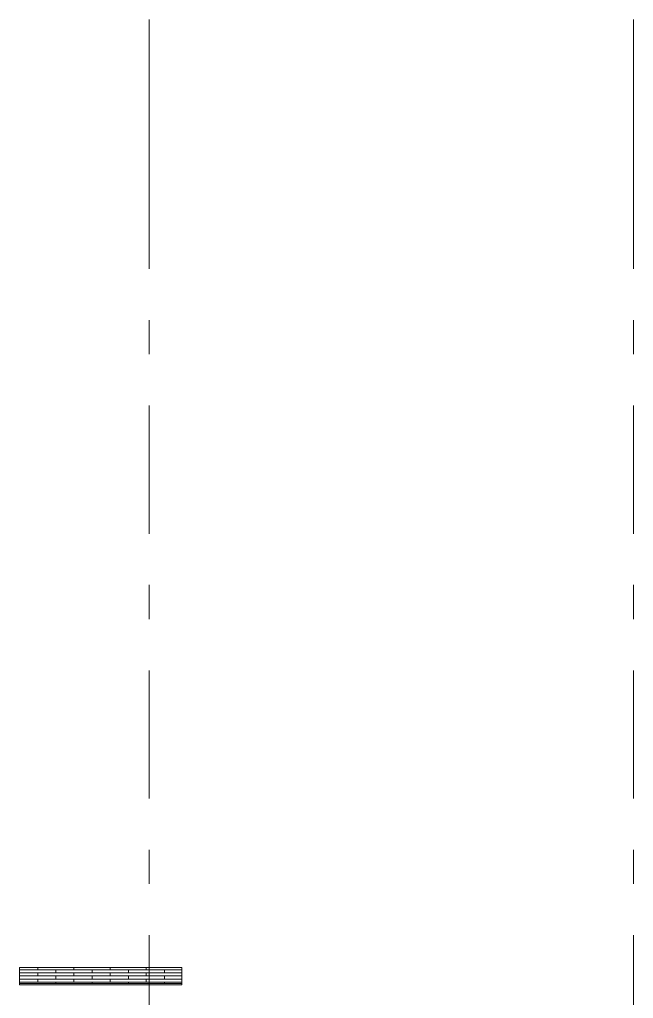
# Model space of a CAD drawing. Header units: millimetres. Extents: x 18162 to 7085488, y 72188 to 247925.
# Drawn here: x 4828369 to 4833440, y 134753 to 142837 of the extents above; entities that cross this region are included whole.
import ezdxf
from ezdxf.enums import TextEntityAlignment as Align

# ---------------------------------------------------------------- set-up
doc = ezdxf.new("R2010")
doc.units = ezdxf.units.MM
doc.header["$MEASUREMENT"] = 0
doc.linetypes.add('Double Dashed', pattern=[1093.611073, 529.166651, -211.666656, 141.111112, -211.666656])
doc.layers.add('Shell - Roof', color=7, linetype='Continuous')
doc.layers.add('Structural - Grid', color=7, linetype='Continuous')
doc.styles.add('GENERATED_STYLE_3', font='', dxfattribs={"width": 0.8})
doc.styles.get('GENERATED_STYLE_3').set_extended_font_data('ISOCPEUR MON')

# ---------------------------------------------------------------- blocks, each defined once
blk = doc.blocks.new('*X2052', base_point=(4860813, 82836.7))
at = {"layer": 'Shell - Roof', "color": 7, "linetype": 'Continuous', "lineweight": 13}
for p, q in [((4828519.2, 134990.6), (4828519.2, 135007.4)), ((4828816.2, 134990.6), (4828816.2, 135007.4)), ((4829117.7, 134990.6), (4829117.7, 135007.4)), ((4829414.7, 134990.6), (4829414.7, 135007.4)), ((4828369.2, 134990.6), (4828669.2, 134990.6)), ((4828369.2, 134964.7), (4828669.2, 134964.7)), ((4828369.2, 134964.7), (4828468.7, 134964.7)), ((4828369.2, 134938.7), (4828669.2, 134938.7)), ((4828369.2, 134912.7), (4828669.2, 134912.7)), ((4828369.2, 134912.7), (4828468.7, 134912.7)), ((4828468.7, 134964.7), (4828667.7, 134964.7)), ((4828468.7, 134912.7), (4828667.7, 134912.7)), ((4828519.2, 134938.7), (4828519.2, 134964.7)), ((4828519.2, 134886.7), (4828519.2, 134912.7)), ((4828669.2, 134964.7), (4828669.2, 134990.6)), ((4828669.2, 134990.6), (4828967.7, 134990.6)), ((4828669.2, 134964.7), (4828967.7, 134964.7)), ((4828669.2, 134912.7), (4828669.2, 134938.7)), ((4828669.2, 134938.7), (4828967.7, 134938.7)), ((4828669.2, 134912.7), (4828967.7, 134912.7)), ((4828816.2, 134938.7), (4828816.2, 134964.7)), ((4828816.2, 134886.7), (4828816.2, 134912.7)), ((4828967.7, 134990.6), (4829267.7, 134990.6)), ((4828967.7, 134964.7), (4828967.7, 134990.6)), ((4828967.7, 134964.7), (4829267.7, 134964.7)), ((4828967.7, 134964.7), (4829067.2, 134964.7)), ((4828967.7, 134938.7), (4829267.7, 134938.7)), ((4828967.7, 134912.7), (4828967.7, 134938.7)), ((4828967.7, 134912.7), (4829267.7, 134912.7)), ((4828967.7, 134912.7), (4829067.2, 134912.7)), ((4829067.2, 134964.7), (4829266.2, 134964.7)), ((4829067.2, 134912.7), (4829266.2, 134912.7)), ((4829117.7, 134938.7), (4829117.7, 134964.7)), ((4829117.7, 134886.7), (4829117.7, 134912.7)), ((4829267.7, 134964.7), (4829267.7, 134990.6)), ((4829267.7, 134990.6), (4829566.2, 134990.6)), ((4829267.7, 134964.7), (4829566.2, 134964.7)), ((4829267.7, 134912.7), (4829267.7, 134938.7)), ((4829267.7, 134938.7), (4829566.2, 134938.7)), ((4829267.7, 134912.7), (4829566.2, 134912.7)), ((4829414.7, 134938.7), (4829414.7, 134964.7)), ((4829414.7, 134886.7), (4829414.7, 134912.7)), ((4829566.2, 134990.6), (4829709.5, 134990.6)), ((4829566.2, 134964.7), (4829566.2, 134990.6)), ((4829566.2, 134964.7), (4829709.5, 134964.7)), ((4829566.2, 134964.7), (4829665.7, 134964.7)), ((4829566.2, 134938.7), (4829709.5, 134938.7)), ((4829566.2, 134912.7), (4829566.2, 134938.7)), ((4829566.2, 134912.7), (4829709.5, 134912.7)), ((4829566.2, 134912.7), (4829665.7, 134912.7)), ((4829665.7, 134964.7), (4829709.5, 134964.7)), ((4829665.7, 134912.7), (4829709.5, 134912.7)), ((4828369.2, 134886.7), (4828669.2, 134886.7)), ((4828669.2, 134875.6), (4828669.2, 134886.7)), ((4828669.2, 134886.7), (4828967.7, 134886.7)), ((4828967.7, 134886.7), (4829267.7, 134886.7)), ((4828967.7, 134875.6), (4828967.7, 134886.7)), ((4829267.7, 134875.6), (4829267.7, 134886.7)), ((4829267.7, 134886.7), (4829566.2, 134886.7)), ((4829566.2, 134886.7), (4829709.5, 134886.7)), ((4829566.2, 134875.6), (4829566.2, 134886.7))]:
    blk.add_line(p, q, dxfattribs=at)
blk = doc.blocks.new('Standard grid marker[371]_3', base_point=(4829439.5, 142836.7))
at = {"layer": 'Structural - Grid', "color": 13, "linetype": 'Double Dashed', "lineweight": 13, "ltscale": 2}
for q in [(4829439.5, 142836.7), (4829439.5, 80336.7)]:
    blk.add_line((4829439.5, 141836.7), q, dxfattribs=at)
at = {"layer": 'Structural - Grid', "color": 13, "lineweight": 13, "style": 'GENERATED_STYLE_3'}
blk.add_attdef('AC_MarkerText_1', text='', height=500, rotation=360, dxfattribs=at).set_placement((4829439.5, 78986.7), align=Align.TOP_CENTER)
blk = doc.blocks.new('Standard grid marker[372]_3', base_point=(4833439.5, 142836.7))
at = {"layer": 'Structural - Grid', "color": 13, "linetype": 'Double Dashed', "lineweight": 13, "ltscale": 2}
for q in [(4833439.5, 142836.7), (4833439.5, 80336.7)]:
    blk.add_line((4833439.5, 141836.7), q, dxfattribs=at)
at = {"layer": 'Structural - Grid', "color": 13, "lineweight": 13, "style": 'GENERATED_STYLE_3'}
blk.add_attdef('AC_MarkerText_1', text='', height=500, rotation=360, dxfattribs=at).set_placement((4833439.5, 78986.7), align=Align.TOP_CENTER)

msp = doc.modelspace()

# ---------------------------------------------------------------- linework, layer by layer
at = {"layer": 'Shell - Roof', "color": 7, "linetype": 'Continuous', "lineweight": 13}
for p, q in [((4828369.2, 135007.4), (4828369.2, 134875.6)), ((4829709.5, 135007.4), (4828369.2, 135007.4)), ((4829709.5, 134875.6), (4829709.5, 135007.4)), ((4828369.2, 134875.6), (4828369.2, 134865.9)), ((4828369.2, 134875.6), (4829709.5, 134875.6)), ((4829709.5, 134865.9), (4828369.2, 134865.9)), ((4829709.5, 134875.6), (4829709.5, 134865.9))]:
    msp.add_line(p, q, dxfattribs=at)

# ---------------------------------------------------------------- block references
at = {"layer": 'Shell - Roof', "lineweight": 0}
msp.add_blockref('*X2052', (4860813, 82836.7), dxfattribs=at)
at = {"layer": 'Structural - Grid', "color": 13, "linetype": 'Continuous', "lineweight": 13}
for name, p in [('Standard grid marker[371]_3', (4829439.5, 142836.7)), ('Standard grid marker[372]_3', (4833439.5, 142836.7))]:
    msp.add_blockref(name, p, dxfattribs=at)

doc.saveas('drawing.dxf')
